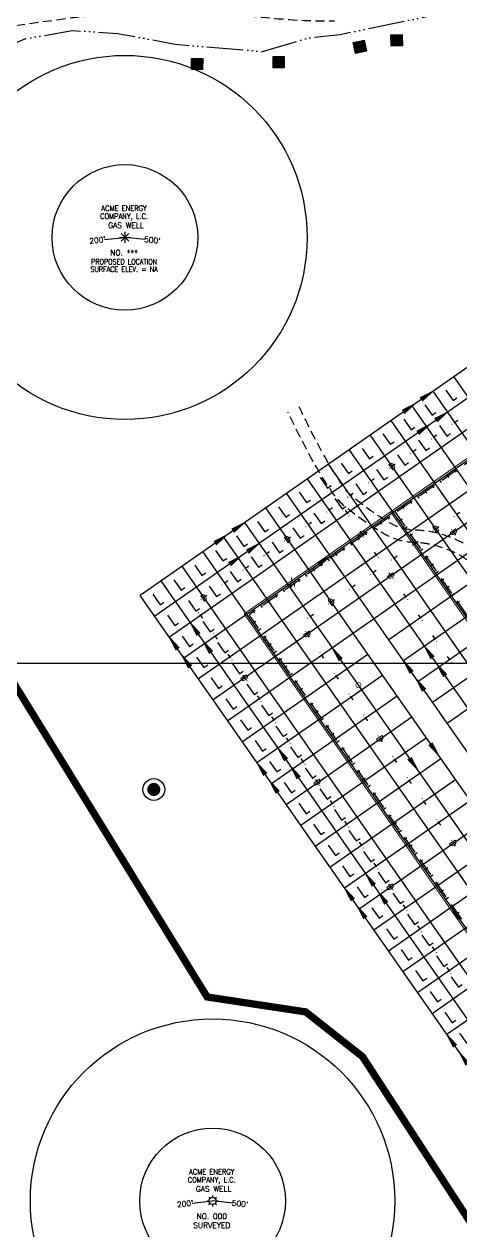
# Model space of a CAD drawing. Header units: inches. Extents: x 10131215 to 10153225, y 3476725 to 3491422.
# Drawn here: x 10140251 to 10141447, y 3478445 to 3481757 of the extents above; entities that cross this region are included whole.
import ezdxf
from ezdxf.enums import TextEntityAlignment as Align

# ---------------------------------------------------------------- set-up
doc = ezdxf.new("R2010")
doc.units = ezdxf.units.IN
doc.header["$LTSCALE"] = 100
doc.header["$MEASUREMENT"] = 0
for name, pattern in [('DASHDOT', [1, 0.5, -0.25, 0, -0.25]), ('DASHED', [0.75, 0.5, -0.25]), ('DASHED2', [0.375, 0.25, -0.125]), ('HIDDEN2', [0.1875, 0.125, -0.0625]), ('STREAM', [1.5, 1, -0.125, 0, -0.125, 0, -0.125, 0, -0.125])]:
    doc.linetypes.add(name, pattern=pattern)
for name, color, linetype in [('BELTS-PROPOSED', 40, 'DASHED'), ('BOUNDARY-MINE LIMITS', 30, 'DASHDOT'), ('BUILDINGS', 7, 'CONTINUOUS'), ('DRILL HOLES', 170, 'CONTINUOUS'), ('GAS WELLS-EXISTING-ACTIVE', 30, 'CONTINUOUS'), ('GAS WELLS-PROPOSED', 171, 'CONTINUOUS'), ('GRID COORDINATES-VA SOUTH NAD27', 252, 'CONTINUOUS'), ('LEAVE BLOCKS-BLEEDER', 1, 'CONTINUOUS'), ('PROJECTIONS', 160, 'CONTINUOUS'), ('ROADS', 34, 'DASHED2'), ('STOPPINGS-MANDOORS-PROPOSED', 5, 'CONTINUOUS'), ('STOPPINGS-PROPOSED', 5, 'HIDDEN2'), ('TRACK-PROPOSED', 36, 'DASHED'), ('VENTILATION', 7, 'CONTINUOUS'), ('WATER-SURFACE', 140, 'STREAM')]:
    doc.layers.add(name, color=color, linetype=linetype)
doc.styles.add('CURT', font='SIMPLEX.shx', dxfattribs={"width": 0.6, "height": 18})
doc.styles.get("Standard").update_dxf_attribs({"font": 'simplex.shx'})

# ---------------------------------------------------------------- blocks, each defined once
blk = doc.blocks.new('RETURN ARROW')
at = {"layer": 'VENTILATION', "color": 1}
for points in [[(0, 220, 0, 14, 0), (0, 170, 14, 14, 0)], [(0, 160, 0, 14, 0), (0, 110, 14, 14, 0)]]:
    blk.add_lwpolyline(points, format="xyseb", dxfattribs=at)
at = {"layer": 'VENTILATION', "color": 1, "const_width": 2}
blk.add_lwpolyline([(0, 0), (0, 187)], dxfattribs=at)
blk = doc.blocks.new('BLEEDER ARROW-PROPOSED')
at = {"layer": 'VENTILATION', "color": 30}
for points in [[(0, 220, 0, 14, 0), (0, 170, 14, 14, 0)], [(0, 160, 0, 14, 0), (0, 110, 14, 14, 0)]]:
    blk.add_lwpolyline(points, format="xyseb", dxfattribs=at)
at = {"layer": 'VENTILATION', "color": 30, "linetype": 'HIDDEN2', "const_width": 2}
blk.add_lwpolyline([(0, 0), (0, 139.3)], dxfattribs=at)
blk = doc.blocks.new('INTAKE ARROW')
at = {"layer": 'VENTILATION', "color": 5}
blk.add_lwpolyline([(0, 220, 0, 14, 0), (0, 170, 14, 14, 0)], format="xyseb", dxfattribs=at)
at = {"layer": 'VENTILATION', "color": 5, "const_width": 2}
blk.add_lwpolyline([(0, 0), (0, 187)], dxfattribs=at)
blk = doc.blocks.new('DRILL HOLE')
at = {"layer": 'DRILL HOLES', "const_width": 18}
blk.add_lwpolyline([(-9, 0, 1), (9, 0, 1)], format="xyb", close=True, dxfattribs=at)
at = {"layer": 'DRILL HOLES'}
blk.add_circle((0, 0), 30, dxfattribs=at)
blk = doc.blocks.new('ESCAPEWAY-PRIMARY')
at = {"layer": 'VENTILATION', "color": 3}
blk.add_lwpolyline([(0, 220, 0, 14, 0), (0, 170, 14, 14, 0)], format="xyseb", dxfattribs=at)
at = {"layer": 'VENTILATION', "color": 3, "const_width": 2}
blk.add_lwpolyline([(0, 0), (0, 187)], dxfattribs=at)
blk.add_lwpolyline([(-7, 85, 1), (7, 85, 1)], format="xyb", close=True, dxfattribs=at)
blk = doc.blocks.new('ESCAPEWAY-SECONDARY')
at = {"layer": 'VENTILATION', "color": 3}
blk.add_lwpolyline([(0, 220, 0, 14, 0), (0, 170, 14, 14, 0)], format="xyseb", dxfattribs=at)
at = {"layer": 'VENTILATION', "color": 3, "const_width": 2}
blk.add_lwpolyline([(0, 0), (0, 78.1), (-12, 88.2), (12, 81.8), (0, 91.9), (0, 187)], dxfattribs=at)

msp = doc.modelspace()

# ---------------------------------------------------------------- linework, layer by layer
at = {"layer": 'BELTS-PROPOSED', "const_width": 3}
for points in [[(10142971.7, 3481614.2), (10140854.6, 3480136.7)], [(10142100.6, 3479207.5), (10141256.5, 3480417.1)], [(10141698.8, 3478927.1), (10140854.6, 3480136.7)]]:
    msp.add_lwpolyline(points, dxfattribs=at)
at = {"layer": 'BOUNDARY-MINE LIMITS', "const_width": 20}
msp.add_lwpolyline([(10144095.6, 3480244.6), (10141499.2, 3478428.7), (10141179.4, 3478920.4), (10141023.6, 3479043.4), (10140753, 3479084.4), (10139113.1, 3481748), (10135309.1, 3481748), (10135309.1, 3484078.5)], dxfattribs=at)
at = {"layer": 'BUILDINGS'}
for points in [[(10141159.7, 3481676.1), (10141153.5, 3481706.5), (10141183.8, 3481712.6), (10141190, 3481682.3)], [(10141288.2, 3481727.9), (10141289, 3481696.9), (10141258, 3481696.1), (10141257.2, 3481727.1)], [(10140709.6, 3481631.7), (10140709.9, 3481662.6), (10140740.8, 3481662.3), (10140740.6, 3481631.4)], [(10140933.9, 3481636.8), (10140933.9, 3481667.7), (10140964.8, 3481667.7), (10140964.8, 3481636.8)]]:
    msp.add_lwpolyline(points, close=True, dxfattribs=at)
for points in [[(10141153.5, 3481706.5), (10141183.8, 3481712.6), (10141159.7, 3481676.1), (10141190, 3481682.3)], [(10141289, 3481696.9), (10141258, 3481696.1), (10141288.2, 3481727.9), (10141257.2, 3481727.1)], [(10140709.9, 3481662.6), (10140740.8, 3481662.3), (10140709.6, 3481631.7), (10140740.6, 3481631.4)], [(10140933.9, 3481667.7), (10140964.8, 3481667.7), (10140933.9, 3481636.8), (10140964.8, 3481636.8)]]:
    msp.add_solid(points, dxfattribs=at)
at = {"layer": 'GAS WELLS-EXISTING-ACTIVE'}
for p, q in [((10140757.3, 3478534.7), (10140760.8, 3478531.1)), ((10140767.9, 3478539.1), (10140767.9, 3478534.1)), ((10140775, 3478531.1), (10140778.5, 3478534.7)), ((10140752.9, 3478524.1), (10140757.9, 3478524.1)), ((10140757.3, 3478513.5), (10140760.8, 3478517)), ((10140767.9, 3478514.1), (10140767.9, 3478509.1)), ((10140775, 3478517), (10140778.5, 3478513.5)), ((10140777.9, 3478524.1), (10140782.9, 3478524.1))]:
    msp.add_line(p, q, dxfattribs=at)
for points in [[(10140569.1, 3478502.4, 0, 12, 0), (10140604.9, 3478506.3, 0, 0, 0), (10140667.7, 3478513.1, 0, 0, 0)], [(10141265, 3478469.8, 0, 12, 0), (10141229.2, 3478473.7, 0, 0, 0), (10140865.1, 3478513.5, 0, 0, 0)]]:
    msp.add_lwpolyline(points, format="xyseb", dxfattribs=at)
for points in [[(10140711.8, 3478517.9), (10140767.9, 3478524.1)], [(10140824, 3478517.9), (10140767.9, 3478524.1)]]:
    msp.add_lwpolyline(points, dxfattribs=at)
for radius in [500, 200, 10]:
    msp.add_circle((10140767.9, 3478524.1), radius, dxfattribs=at)
at = {"layer": 'GAS WELLS-PROPOSED'}
for p, q in [((10140516.7, 3481160.1), (10140537.9, 3481181.3)), ((10140516.7, 3481181.3), (10140537.9, 3481160.1)), ((10140527.3, 3481185.7), (10140527.3, 3481155.7)), ((10140512.3, 3481170.7), (10140542.3, 3481170.7))]:
    msp.add_line(p, q, dxfattribs=at)
for points in [[(10140328.5, 3481149, 0, 12, 0), (10140364.2, 3481152.9, 0, 0, 0), (10140427.1, 3481159.8, 0, 0, 0)], [(10141024.3, 3481116.4, 0, 12, 0), (10140988.5, 3481120.3, 0, 0, 0), (10140624.5, 3481160.1, 0, 0, 0)]]:
    msp.add_lwpolyline(points, format="xyseb", dxfattribs=at)
for points in [[(10140471.2, 3481164.6), (10140527.3, 3481170.7)], [(10140583.4, 3481164.6), (10140527.3, 3481170.7)]]:
    msp.add_lwpolyline(points, dxfattribs=at)
for radius in [500, 200]:
    msp.add_circle((10140527.3, 3481170.7), radius, dxfattribs=at)
at = {"layer": 'GRID COORDINATES-VA SOUTH NAD27'}
msp.add_line((10150000, 3480000), (10131220, 3480000), dxfattribs=at)
at = {"layer": 'PROJECTIONS'}
for p, q in [((10143157.9, 3481738), (10140689.4, 3480015.3)), ((10142750.6, 3481709.8), (10140569.2, 3480187.5)), ((10142790.6, 3481652.4), (10140609.3, 3480130.1)), ((10142830.7, 3481595), (10140649.3, 3480072.7)), ((10142910.8, 3481480.2), (10140729.5, 3479957.9)), ((10142950.9, 3481422.8), (10140769.5, 3479900.5)), ((10142991, 3481365.4), (10140809.6, 3479843.1)), ((10141670.6, 3480444), (10141430.3, 3480788.4)), ((10141613.2, 3480403.9), (10141372.9, 3480748.4)), ((10141555.8, 3480363.9), (10141315.5, 3480708.3)), ((10141498.4, 3480323.8), (10141258.1, 3480668.2)), ((10141441, 3480283.7), (10141200.7, 3480628.2)), ((10141383.6, 3480243.7), (10141143.2, 3480588.1)), ((10141326.2, 3480203.6), (10141085.8, 3480548)), ((10141268.8, 3480163.6), (10141028.4, 3480508)), ((10141211.4, 3480123.5), (10140971, 3480467.9)), ((10141154, 3480083.4), (10140913.6, 3480427.9)), ((10141096.6, 3480043.4), (10140856.2, 3480387.8)), ((10141039.2, 3480003.3), (10140798.8, 3480347.7)), ((10140981.8, 3479963.2), (10140741.4, 3480307.7)), ((10141251.5, 3480066.1), (10141595.9, 3480306.5)), ((10142282.3, 3479078.2), (10141441, 3480283.7)), ((10140924.4, 3479923.2), (10140684, 3480267.6)), ((10141291.5, 3480008.7), (10141636, 3480249.1)), ((10140867, 3479883.1), (10140626.6, 3480227.5)), ((10142224.9, 3479038.2), (10141383.6, 3480243.7)), ((10140809.6, 3479843.1), (10140569.2, 3480187.5)), ((10142167.5, 3478998.1), (10141326.2, 3480203.6)), ((10141331.6, 3479951.3), (10141676, 3480191.7)), ((10142110.1, 3478958.1), (10141268.8, 3480163.6)), ((10142052.7, 3478918), (10141211.4, 3480123.5)), ((10141371.7, 3479893.9), (10141716.1, 3480134.2)), ((10141995.3, 3478877.9), (10141154, 3480083.4)), ((10141411.7, 3479836.5), (10141756.1, 3480076.8)), ((10140849.6, 3479785.7), (10141194.1, 3480026)), ((10141937.9, 3478837.9), (10141096.6, 3480043.4)), ((10141880.5, 3478797.8), (10141039.2, 3480003.3)), ((10140889.7, 3479728.2), (10141234.1, 3479968.6)), ((10141823.1, 3478757.7), (10140981.8, 3479963.2)), ((10141765.7, 3478717.7), (10140924.4, 3479923.2)), ((10141708.3, 3478677.6), (10140867, 3479883.1)), ((10140929.8, 3479670.8), (10141274.2, 3479911.2)), ((10140969.8, 3479613.4), (10141314.3, 3479853.8)), ((10141650.9, 3478637.6), (10140809.6, 3479843.1)), ((10141009.9, 3479556), (10141354.3, 3479796.4)), ((10141049.9, 3479498.6), (10141394.4, 3479739)), ((10141090, 3479441.2), (10141434.4, 3479681.6)), ((10141130.1, 3479383.8), (10141474.5, 3479624.2)), ((10141170.1, 3479326.4), (10141514.6, 3479566.8)), ((10141210.2, 3479269), (10141554.6, 3479509.4)), ((10141250.3, 3479211.6), (10141594.7, 3479452)), ((10141290.3, 3479154.2), (10141634.7, 3479394.6)), ((10141330.4, 3479096.8), (10141674.8, 3479337.2)), ((10141370.4, 3479039.4), (10141714.9, 3479279.8)), ((10141410.5, 3478982), (10141754.9, 3479222.4))]:
    msp.add_line(p, q, dxfattribs=at)
at = {"layer": 'ROADS', "flags": 128}
for points in [[(10140228.1, 3481753.2), (10140369.2, 3481772.7, -0.01965), (10140438, 3481779.5, 0.032234), (10140664.4, 3481787.4, -0.046095), (10140763, 3481788.1, -0.002102), (10140937.9, 3481772.5, 0.025196), (10141102.6, 3481765.4, 0.026112)], [(10144684.7, 3478991.5, -0.0588), (10144586.3, 3478964.4, -0.034033), (10144441.9, 3478952.4, -0.034821), (10144264.1, 3478962.1, -0.082178), (10144125.3, 3479003.3, -0.036825), (10144018.8, 3479065.2, 0.032997), (10143919.9, 3479123.7, 0.15171), (10143812.1, 3479141.8, -0.007784), (10143759.7, 3479135.6, -0.055555), (10143650.3, 3479136.4, -0.069611), (10143522.3, 3479170.1, -0.08607), (10143419.3, 3479235.9, -0.022392), (10143317.2, 3479338, 0.026981), (10143238.6, 3479415, 0.053435), (10143176.9, 3479458.6, -0.021428), (10143046.4, 3479538.8, 0.038945), (10142931.3, 3479604.1, -0.0067), (10142848.1, 3479644.4, 0.058359), (10142687.2, 3479692.4, 0.013134), (10142592.6, 3479706.4, 0.038945), (10142429.5, 3479713.3, 0.012993), (10142348.3, 3479708.4, -0.090237), (10142227.9, 3479719.6, -0.049806), (10142123.1, 3479760.5, -0.015149), (10141970.7, 3479844.2, -0.020211), (10141887.9, 3479897.6, -0.012744), (10141806.3, 3479958.2, -0.012403), (10141722.6, 3480027.2, -0.049885), (10141629.3, 3480125.8, 0.026273), (10141555.1, 3480212.1, 0.06529), (10141456.4, 3480291.6, 0.086663), (10141363.4, 3480328.1, 0.044029), (10141322.8, 3480332.8, -0.128674), (10141235.7, 3480358, -0.037573), (10141132.6, 3480430.4, -0.0705), (10141097.6, 3480468.6, -0.028433), (10141034.2, 3480573.2, -0.011002), (10140975, 3480690.7, -0.011002)], [(10144929.5, 3479172.6, 0.053602), (10144798.2, 3479099.8, 0.00104), (10144750.2, 3479065.9, -0.055131), (10144675.6, 3479024.5, -0.061337), (10144581.2, 3478998, -0.034033), (10144441.4, 3478986.4, -0.034821), (10144268.3, 3478995.9, -0.082178), (10144140.2, 3479033.9, -0.036825), (10144038, 3479093.3, 0.032997), (10143935.2, 3479154, 0.15171), (10143807.5, 3479175.5, -0.007784), (10143756.2, 3479169.4, -0.055555), (10143654.3, 3479170.1, -0.069611), (10143535.4, 3479201.5, -0.08607), (10143442.2, 3479261, -0.022392), (10143342.2, 3479360.9, 0.026981), (10143261.1, 3479440.5, 0.053435), (10143193.4, 3479488.3, -0.021428), (10143065.4, 3479567, 0.038945), (10142945.7, 3479634.9, -0.006773), (10142862.5, 3479675.3, 0.058695), (10142693, 3479725.9, 0.013134), (10142596.6, 3479740.2, 0.038945), (10142428.2, 3479747.3, 0.012993), (10142345.3, 3479742.2, -0.090237), (10142237, 3479752.3, -0.049806), (10142138.5, 3479790.8, -0.015149), (10141987.9, 3479873.5, -0.020211), (10141907.4, 3479925.4, -0.012744), (10141827.3, 3479984.9, -0.012403), (10141744.8, 3480052.9, -0.049885), (10141656.2, 3480146.6, 0.026273), (10141579.7, 3480235.6, 0.06529), (10141474, 3480320.6, 0.086663), (10141370.2, 3480361.5, 0.044029), (10141323.6, 3480366.8, -0.128674), (10141253.1, 3480387.2, -0.037573), (10141154.2, 3480456.7, -0.0705), (10141125.5, 3480487.9, -0.028433), (10141064.2, 3480589.1, -0.011002), (10141005.7, 3480705.3, 0.259181)]]:
    msp.add_lwpolyline(points, format="xyb", dxfattribs=at)
at = {"layer": 'STOPPINGS-PROPOSED'}
for p, q in [((10141441.2, 3480668), (10141424.8, 3480656.5)), ((10141383.8, 3480627.9), (10141367.4, 3480616.5)), ((10141326.4, 3480587.8), (10141310, 3480576.4)), ((10141268.9, 3480547.8), (10141252.5, 3480536.3)), ((10141211.5, 3480507.7), (10141195.1, 3480496.3)), ((10141154.1, 3480467.7), (10141137.7, 3480456.2)), ((10141096.7, 3480427.6), (10141080.3, 3480416.2)), ((10141131.5, 3480421.4), (10141143, 3480405)), ((10141446.5, 3480415.6), (10141430.1, 3480404.2)), ((10141039.3, 3480387.5), (10141022.9, 3480376.1)), ((10140981.9, 3480347.5), (10140965.5, 3480336)), ((10141171.6, 3480364), (10141183.1, 3480347.6)), ((10141389.1, 3480375.6), (10141372.7, 3480364.1)), ((10141435.4, 3480353), (10141423.9, 3480369.4)), ((10141331.7, 3480335.5), (10141315.3, 3480324.1)), ((10140924.5, 3480307.4), (10140908.1, 3480296)), ((10141211.7, 3480306.6), (10141223.1, 3480290.2)), ((10141274.3, 3480295.4), (10141257.9, 3480284)), ((10140867.1, 3480267.4), (10140850.7, 3480255.9)), ((10141216.9, 3480255.4), (10141200.5, 3480243.9)), ((10141251.7, 3480249.2), (10141263.2, 3480232.8)), ((10140809.7, 3480227.3), (10140793.3, 3480215.8)), ((10141159.5, 3480215.3), (10141143.1, 3480203.9)), ((10140752.3, 3480187.2), (10140735.9, 3480175.8)), ((10141291.8, 3480191.8), (10141303.2, 3480175.4)), ((10141102.1, 3480175.3), (10141085.7, 3480163.8)), ((10140741.2, 3480124.6), (10140729.7, 3480141)), ((10141044.7, 3480135.2), (10141028.3, 3480123.8)), ((10141331.9, 3480134.4), (10141343.3, 3480118)), ((10140781.2, 3480067.2), (10140769.8, 3480083.6)), ((10141033.6, 3480072.5), (10141022.1, 3480088.9)), ((10141371.9, 3480077), (10141383.4, 3480060.6)), ((10140809.8, 3480026.2), (10140821.3, 3480009.8)), ((10141073.6, 3480015.1), (10141062.2, 3480031.5)), ((10141412, 3480019.6), (10141423.4, 3480003.2)), ((10140849.9, 3479968.8), (10140861.3, 3479952.4)), ((10141113.7, 3479957.7), (10141102.2, 3479974.1)), ((10141153.7, 3479900.3), (10141142.3, 3479916.7)), ((10140890, 3479911.4), (10140901.4, 3479895)), ((10140930, 3479853.9), (10140941.5, 3479837.5)), ((10141193.8, 3479842.9), (10141182.4, 3479859.3)), ((10140970.1, 3479796.5), (10140981.5, 3479780.1)), ((10141233.9, 3479785.5), (10141222.4, 3479801.9)), ((10141010.1, 3479739.1), (10141021.6, 3479722.7)), ((10141273.9, 3479728.1), (10141262.5, 3479744.5)), ((10141314, 3479670.7), (10141302.5, 3479687.1)), ((10141050.2, 3479681.7), (10141061.7, 3479665.3)), ((10141090.3, 3479624.3), (10141101.7, 3479607.9)), ((10141354.1, 3479613.3), (10141342.6, 3479629.7)), ((10141130.3, 3479566.9), (10141141.8, 3479550.5)), ((10141394.1, 3479555.9), (10141382.7, 3479572.3)), ((10141170.4, 3479509.5), (10141181.8, 3479493.1)), ((10141434.2, 3479498.5), (10141422.7, 3479514.9)), ((10141210.5, 3479452.1), (10141221.9, 3479435.7)), ((10141250.5, 3479394.7), (10141262, 3479378.3)), ((10141290.6, 3479337.3), (10141302, 3479320.9)), ((10141330.6, 3479279.9), (10141342.1, 3479263.5)), ((10141370.7, 3479222.5), (10141382.2, 3479206.1)), ((10141410.8, 3479165.1), (10141422.2, 3479148.7))]:
    msp.add_line(p, q, dxfattribs=at)
at = {"layer": 'TRACK-PROPOSED'}
for p, q in [((10143037.7, 3481648), (10140868.6, 3480134.2)), ((10141411.6, 3480518.1), (10141416.2, 3480511.5)), ((10141432.1, 3480532.4), (10141436.7, 3480525.8)), ((10141370.6, 3480489.5), (10141375.2, 3480482.9)), ((10141391.1, 3480503.8), (10141395.7, 3480497.2)), ((10141309.1, 3480446.6), (10141313.7, 3480440)), ((10141329.6, 3480460.9), (10141334.2, 3480454.3)), ((10141350.1, 3480475.2), (10141354.7, 3480468.6)), ((10141268.1, 3480417.9), (10141272.7, 3480411.4)), ((10142068.8, 3479270.7), (10141270.4, 3480414.7)), ((10141288.6, 3480432.2), (10141293.2, 3480425.7)), ((10141227.1, 3480389.3), (10141231.7, 3480382.8)), ((10141247.6, 3480403.6), (10141252.2, 3480397.1)), ((10141288, 3480396.4), (10141281.4, 3480391.9)), ((10141165.6, 3480346.4), (10141170.2, 3480339.8)), ((10141186.1, 3480360.7), (10141190.7, 3480354.1)), ((10141206.6, 3480375), (10141211.2, 3480368.5)), ((10141302.3, 3480375.9), (10141295.7, 3480371.4)), ((10141316.6, 3480355.4), (10141310, 3480350.9)), ((10141124.6, 3480317.8), (10141129.2, 3480311.2)), ((10141145.1, 3480332.1), (10141149.7, 3480325.5)), ((10141330.9, 3480334.9), (10141324.3, 3480330.4)), ((10141345.2, 3480314.4), (10141338.7, 3480309.9)), ((10141083.6, 3480289.2), (10141088.2, 3480282.6)), ((10141104.1, 3480303.5), (10141108.7, 3480296.9)), ((10141359.5, 3480293.9), (10141353, 3480289.4)), ((10141042.6, 3480260.5), (10141047.2, 3480254)), ((10141063.1, 3480274.9), (10141067.7, 3480268.3)), ((10141373.8, 3480273.4), (10141367.3, 3480268.9)), ((10141388.1, 3480252.9), (10141381.6, 3480248.4)), ((10140981.1, 3480217.6), (10140985.7, 3480211.1)), ((10141001.6, 3480231.9), (10141006.2, 3480225.4)), ((10141022.1, 3480246.2), (10141026.7, 3480239.7)), ((10141402.4, 3480232.4), (10141395.9, 3480227.9)), ((10140940.1, 3480189), (10140944.7, 3480182.4)), ((10140960.6, 3480203.3), (10140965.2, 3480196.8)), ((10141416.8, 3480211.9), (10141410.2, 3480207.3)), ((10141431.1, 3480191.4), (10141424.5, 3480186.8)), ((10140899.1, 3480160.4), (10140903.7, 3480153.8)), ((10140919.6, 3480174.7), (10140924.2, 3480168.1)), ((10141445.4, 3480170.9), (10141438.8, 3480166.3)), ((10141666.9, 3478990.2), (10140868.6, 3480134.2)), ((10140878.6, 3480146.1), (10140883.2, 3480139.5)), ((10140886.2, 3480116), (10140879.6, 3480111.4)), ((10140900.5, 3480095.5), (10140893.9, 3480090.9)), ((10140914.8, 3480075), (10140908.2, 3480070.4)), ((10140929.1, 3480054.5), (10140922.5, 3480049.9)), ((10140943.4, 3480034), (10140936.8, 3480029.4)), ((10140957.7, 3480013.5), (10140951.1, 3480008.9)), ((10140972, 3479993), (10140965.4, 3479988.4)), ((10140986.3, 3479972.5), (10140979.7, 3479967.9)), ((10141000.6, 3479952), (10140994.1, 3479947.4)), ((10141014.9, 3479931.5), (10141008.4, 3479926.9)), ((10141029.2, 3479911), (10141022.7, 3479906.4)), ((10141043.5, 3479890.5), (10141037, 3479885.9)), ((10141057.8, 3479870), (10141051.3, 3479865.4)), ((10141072.2, 3479849.5), (10141065.6, 3479844.9)), ((10141086.5, 3479829), (10141079.9, 3479824.4)), ((10141100.8, 3479808.5), (10141094.2, 3479803.9)), ((10141115.1, 3479788), (10141108.5, 3479783.4)), ((10141129.4, 3479767.5), (10141122.8, 3479762.9)), ((10141143.7, 3479747), (10141137.1, 3479742.4)), ((10141158, 3479726.5), (10141151.4, 3479721.9)), ((10141172.3, 3479706), (10141165.7, 3479701.4)), ((10141186.6, 3479685.5), (10141180.1, 3479680.9)), ((10141200.9, 3479665), (10141194.4, 3479660.4)), ((10141215.2, 3479644.5), (10141208.7, 3479639.9)), ((10141229.5, 3479624), (10141223, 3479619.4)), ((10141243.8, 3479603.5), (10141237.3, 3479598.9)), ((10141258.2, 3479583), (10141251.6, 3479578.4)), ((10141272.5, 3479562.5), (10141265.9, 3479557.9)), ((10141286.8, 3479542), (10141280.2, 3479537.4)), ((10141301.1, 3479521.5), (10141294.5, 3479516.9)), ((10141315.4, 3479501), (10141308.8, 3479496.4)), ((10141329.7, 3479480.5), (10141323.1, 3479475.9)), ((10141344, 3479460), (10141337.4, 3479455.4)), ((10141358.3, 3479439.5), (10141351.8, 3479434.9)), ((10141372.6, 3479418.9), (10141366.1, 3479414.4)), ((10141386.9, 3479398.4), (10141380.4, 3479393.9)), ((10141401.2, 3479377.9), (10141394.7, 3479373.4)), ((10141415.5, 3479357.4), (10141409, 3479352.9)), ((10141429.9, 3479336.9), (10141423.3, 3479332.4)), ((10141444.2, 3479316.4), (10141437.6, 3479311.9))]:
    msp.add_line(p, q, dxfattribs=at)
at = {"layer": 'WATER-SURFACE', "flags": 128}
msp.add_lwpolyline([(10137411.8, 3483426.8), (10137474.5, 3482981.9), (10137579.1, 3482649.7), (10137590.8, 3482433.4), (10137587.5, 3482378.5), (10137600, 3482337.7), (10137604.6, 3482332.4), (10137617.5, 3482296.5), (10137617.1, 3482291.5), (10137639.3, 3482245), (10137644, 3482239.7), (10137722.6, 3482134.6), (10137983.1, 3481973.1), (10138087.3, 3481876.4), (10138160.3, 3481841.8), (10138249.1, 3481821.3), (10138395.3, 3481837.3), (10138493.8, 3481891.3), (10138555.2, 3481912.5), (10138623.1, 3481958.4), (10138695.4, 3481994), (10138870.3, 3482068.4), (10138926.1, 3482080), (10138976, 3482076.9), (10139063.9, 3482041.3), (10139219.2, 3481961.5), (10139356.8, 3481917.9), (10139376.1, 3481906.7), (10139418.2, 3481859), (10139427, 3481838.4), (10139459.7, 3481801.3), (10139541.7, 3481751.1), (10139620.3, 3481726.2), (10139710.1, 3481720.6), (10139779, 3481701.3), (10139838.9, 3481697.6), (10139957.4, 3481670.2), (10140057.2, 3481664), (10140147.9, 3481673.4), (10140255.7, 3481716.8), (10140382.3, 3481739), (10140507, 3481731.3), (10140665.4, 3481701.4), (10140904.5, 3481681.5), (10141032, 3481718.7), (10141117.7, 3481728.4), (10141417, 3481790), (10141568.2, 3481805.7), (10141702.9, 3481797.4), (10141845.7, 3481758.4), (10141927.1, 3481698.3), (10142014.4, 3481652.7), (10142039.5, 3481635), (10142100.5, 3481587.3), (10142173.8, 3481557.7), (10142342.5, 3481452), (10142440.1, 3481410.8), (10142516.5, 3481351), (10142634.8, 3481238.4), (10142726.2, 3481177.6), (10142805.4, 3481082.5), (10142886.5, 3481017.3), (10142974.1, 3480976.8), (10143067.4, 3480946), (10143130.4, 3480912), (10143244.5, 3480814.7), (10143315, 3480740.2), (10143444.5, 3480647), (10143507.8, 3480618), (10143607.3, 3480600.6), (10143931.2, 3480501.5), (10143941.2, 3480500.9), (10144061.6, 3480423.3), (10144127.7, 3480359), (10144225.3, 3480317.9), (10144309.8, 3480227.4), (10144429.3, 3480134.8), (10144512.6, 3480024.4), (10144565.9, 3479996.1), (10144630.2, 3479982.1), (10144707.5, 3479937.2), (10144750.2, 3479899.5), (10144815.7, 3479825.2), (10144866, 3479747), (10144891.3, 3479670.2), (10144907.9, 3479453.7), (10145022.7, 3479286.2), (10145032.4, 3479280.6), (10145115.1, 3479240.4), (10145152.8, 3479203), (10145200.8, 3479170), (10145280.7, 3479084.8), (10145298.5, 3479048.7), (10145331.2, 3479011.5), (10145407, 3478941.7), (10145450.4, 3478914), (10145478.4, 3478882.1), (10145541.2, 3478763), (10145557.7, 3478706.9), (10145525.5, 3478428.2), (10145537.3, 3478377.4), (10145559.8, 3478335.9), (10145690.8, 3478187.5), (10145742.6, 3478134.2), (10145757.2, 3478128.2), (10146071.3, 3477863.2), (10146105.3, 3477846.1), (10146200.7, 3477770), (10146242.2, 3477712.3), (10146281.2, 3477614.7), (10146313.7, 3477572.6), (10146394.8, 3477507.4), (10146491.8, 3477456.3), (10146645.1, 3477426.7), (10146695.3, 3477428.6), (10147021.4, 3477518.7), (10147088.4, 3477549.6), (10147159.4, 3477565.2), (10147267.6, 3477613.6), (10147474.9, 3477645.9), (10147614.2, 3477632.2), (10147639.5, 3477635.7), (10147676.3, 3477663.4), (10147683.1, 3477693.1), (10147699.3, 3477712.1), (10147764.1, 3477708.1), (10147808.7, 3477700.3), (10147940.6, 3477647), (10147988.3, 3477609), (10148063.2, 3477524.2), (10148091.9, 3477502.4), (10148363.5, 3477360.2), (10148429.9, 3477301), (10148458.3, 3477274.2), (10148484.5, 3477212.4), (10148490.5, 3477146.9), (10148539.4, 3477048.7), (10148567.9, 3476941.7), (10148570.4, 3476901.4), (10148578, 3476867.3)], dxfattribs=at)

# ---------------------------------------------------------------- block references
at = {"layer": 'DRILL HOLES', "xscale": 1.000028516851045, "yscale": 1.000028516851045, "zscale": 1.000028516851045}
msp.add_blockref('DRILL HOLE', (10140606.6, 3479654.4), dxfattribs=at)
at = {"layer": 'VENTILATION', "xscale": 1.000028516851045, "yscale": 1.000028516851045, "zscale": 1.000028516851045}
for name, p, rotation in [('BLEEDER ARROW-PROPOSED', (10141200.7, 3480628.2), 304.9107603076191), ('BLEEDER ARROW-PROPOSED', (10141240.7, 3480570.8), 304.9107603076191), ('RETURN ARROW', (10140684, 3480267.6), 304.9107603075983), ('RETURN ARROW', (10140724.1, 3480210.2), 304.9107603075983), ('ESCAPEWAY-SECONDARY', (10140919, 3480175.5), 304.9107603076033), ('BLEEDER ARROW-PROPOSED', (10140826.9, 3479940.5), 34.91076030761916), ('BLEEDER ARROW-PROPOSED', (10140769.5, 3479900.5), 34.91076030761916), ('ESCAPEWAY-PRIMARY', (10141216.8, 3479871.2), 34.9107603076209), ('RETURN ARROW', (10141469.1, 3479876.5), 34.91076030758607), ('RETURN ARROW', (10141411.7, 3479836.5), 34.91076030758607), ('INTAKE ARROW', (10141268.5, 3479919.4), 214.9107603076179), ('INTAKE ARROW', (10141211.1, 3479879.4), 214.9107603076179), ('RETURN ARROW', (10141067.3, 3479596.1), 34.91076030758607), ('RETURN ARROW', (10141009.9, 3479556), 34.91076030758607), ('BLEEDER ARROW-PROPOSED', (10141307.7, 3479251.7), 34.91076030761916), ('BLEEDER ARROW-PROPOSED', (10141250.3, 3479211.6), 34.91076030761916), ('ESCAPEWAY-SECONDARY', (10141542.7, 3479159.6), 34.91076030759798), ('RETURN ARROW', (10141530.7, 3478809.8), 34.91076030758607)]:
    msp.add_blockref(name, p, dxfattribs=dict(at, rotation=rotation))

# ---------------------------------------------------------------- texts
at = {"layer": 'GAS WELLS-EXISTING-ACTIVE', "width": 0.8}
for s, p in [('ACME ENERGY', (10140765.7, 3478596.8)), ('COMPANY, L.C.', (10140765.7, 3478574.7))]:
    msp.add_text(s, height=15, dxfattribs=at).set_placement(p, align=Align.CENTER)
at = {"layer": 'GAS WELLS-EXISTING-ACTIVE'}
for s, p in [(' GAS WELL', (10140765.7, 3478549.7)), ('SURVEYED', (10140765.7, 3478449.7)), ('NO. 000', (10140765.7, 3478474.7))]:
    msp.add_text(s, height=15, dxfattribs=at).set_placement(p, align=Align.CENTER)
for s, rotation, p in [("200'", 6.234, (10140693.5, 3478509.1)), ("500'", 353.766, (10140842.4, 3478509.1))]:
    msp.add_text(s, height=15, rotation=rotation, dxfattribs=at).set_placement(p, align=Align.CENTER)
at = {"layer": 'GAS WELLS-PROPOSED'}
for s, width, p in [('ACME ENERGY', 0.8, (10140525.1, 3481243.4)), ('COMPANY, L.C.', 0.8, (10140525.1, 3481221.4)), ('PROPOSED LOCATION', 0.7, (10140525.1, 3481096.4)), ('SURFACE ELEV. = NA', 0.7, (10140525.1, 3481075.8))]:
    msp.add_text(s, height=15, dxfattribs=dict(at, width=width)).set_placement(p, align=Align.CENTER)
for s, p in [(' GAS WELL', (10140525.1, 3481196.4)), ('NO. ***', (10140525.1, 3481121.4))]:
    msp.add_text(s, height=15, dxfattribs=at).set_placement(p, align=Align.CENTER)
for s, rotation, p in [("200'", 6.234, (10140452.8, 3481155.8)), ("500'", 353.766, (10140601.7, 3481155.8))]:
    msp.add_text(s, height=15, rotation=rotation, dxfattribs=at).set_placement(p, align=Align.CENTER)
at = {"layer": 'LEAVE BLOCKS-BLEEDER', "style": 'CURT', "width": 0.7}
for p in [(10141421.6, 3480739.7), (10141364.2, 3480699.6), (10141306.8, 3480659.6), (10141404.3, 3480642.2), (10141249.4, 3480619.5), (10141346.9, 3480602.2), (10141192, 3480579.4), (10141134.6, 3480539.4), (10141289.4, 3480562.1), (10141232, 3480522), (10141077.2, 3480499.3), (10141174.6, 3480482), (10141019.8, 3480459.3), (10141117.2, 3480441.9), (10140962.4, 3480419.2), (10141059.8, 3480401.8), (10140905, 3480379.1), (10140847.6, 3480339.1), (10141002.4, 3480361.8), (10140945, 3480321.7), (10140790.1, 3480299), (10140887.6, 3480281.7), (10140732.7, 3480258.9), (10140830.2, 3480241.6), (10140675.3, 3480218.9), (10140617.9, 3480178.8), (10140772.8, 3480201.5), (10140715.4, 3480161.5), (10140658, 3480121.4), (10140755.5, 3480104.1), (10140698.1, 3480064), (10140795.5, 3480046.7), (10140738.1, 3480006.6), (10140835.6, 3479989.3), (10140778.2, 3479949.2), (10140875.7, 3479931.9), (10140818.2, 3479891.8), (10140915.7, 3479874.4), (10140858.3, 3479834.4), (10140955.8, 3479817), (10140898.4, 3479777), (10140995.8, 3479759.6), (10140938.4, 3479719.6), (10141035.9, 3479702.2), (10140978.5, 3479662.2), (10141076, 3479644.8), (10141018.6, 3479604.8), (10141116, 3479587.4), (10141058.6, 3479547.4), (10141156.1, 3479530), (10141098.7, 3479490), (10141196.1, 3479472.6), (10141138.7, 3479432.6), (10141236.2, 3479415.2), (10141178.8, 3479375.1), (10141276.3, 3479357.8), (10141218.9, 3479317.7), (10141316.3, 3479300.4), (10141258.9, 3479260.3), (10141356.4, 3479243), (10141299, 3479202.9), (10141396.5, 3479185.6), (10141339.1, 3479145.5), (10141436.5, 3479128.2), (10141379.1, 3479088.1), (10141419.2, 3479030.7), (10141459.2, 3478973.3)]:
    msp.add_text('L', height=35, rotation=34.9108, dxfattribs=at).set_placement(p, align=Align.MIDDLE)
at = {"layer": 'STOPPINGS-MANDOORS-PROPOSED', "style": 'CURT', "width": 0.9}
for rotation, p in [(34.9108, (10141260.7, 3480542.1)), (34.9108, (10140973.7, 3480341.8)), (304.9108, (10141177.3, 3480355.8)), (34.9108, (10141380.9, 3480369.8)), (304.9108, (10141429.7, 3480361.2)), (304.9108, (10141257.5, 3480241)), (34.9108, (10140744.1, 3480181.5)), (34.9108, (10141093.9, 3480169.5)), (304.9108, (10141027.8, 3480080.7)), (304.9108, (10140855.6, 3479960.6)), (304.9108, (10141228.1, 3479793.7)), (304.9108, (10141055.9, 3479673.5)), (304.9108, (10141428.5, 3479506.7)), (304.9108, (10141256.2, 3479386.5))]:
    msp.add_text('D', height=18, rotation=rotation, dxfattribs=at).set_placement(p, align=Align.MIDDLE)

doc.saveas('drawing.dxf')
